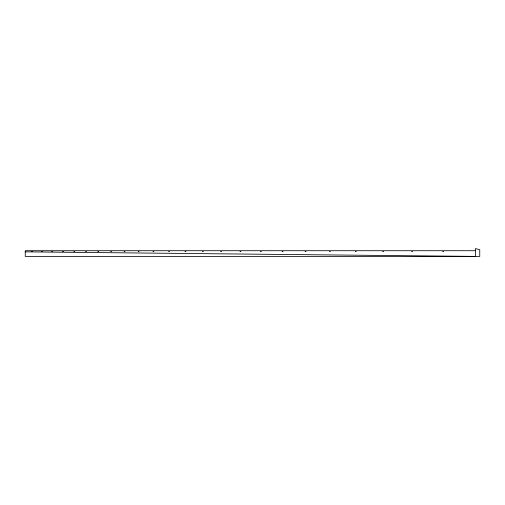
<?xml version="1.0" encoding="UTF-8"?>
<svg xmlns="http://www.w3.org/2000/svg" width="505" height="505" viewBox="0 0 505 505"><rect width="100%" height="100%" fill="white"/><g stroke="black" fill="none" stroke-linecap="round" stroke-linejoin="round"><path stroke-width="0.76" d="M475.432 250.714L443.523 250.714L443.523 251.623L442.822 251.623L442.822 250.714L412.497 250.714L412.497 251.623L411.79 251.623L411.79 250.714L383.478 250.714L383.478 251.623L382.771 251.623L382.771 250.714L356.12 250.714L356.12 251.623L355.419 251.623L355.419 250.714L330.289 250.714L330.289 251.623L329.582 251.623L329.582 250.714L305.91 250.714L305.91 251.623L305.203 251.623L305.203 250.714L282.92 250.714L282.92 251.623L282.213 251.623L282.213 250.714L261.249 250.714L261.249 251.623L260.542 251.623L260.542 250.714L240.784 250.714L240.784 251.623L240.077 251.623L240.077 250.714L221.455 250.714L221.455 251.623L220.748 251.623L220.748 250.714L203.168 250.714L203.168 251.623L202.467 251.623L202.467 250.714L185.84 250.714L185.84 251.623L185.139 251.623L185.139 250.714L169.421 250.714L169.421 251.623L168.72 251.623L168.72 250.714L153.823 250.714L153.823 251.623L153.116 251.623L153.116 250.714L138.995 250.714L138.995 251.623L138.294 251.623L138.294 250.714L124.899 250.714L124.899 251.623L124.192 251.623L124.192 250.714L111.46 250.714L111.46 251.623L110.753 251.623L110.753 250.714L98.633 250.714L98.633 251.623L97.926 251.623L97.926 250.714L86.374 250.714L86.374 251.623L85.673 251.623L85.673 250.714L74.639 250.714L74.639 251.623L73.938 251.623L73.938 250.714L63.384 250.714L63.384 251.623L62.683 251.623L62.683 250.714L52.583 250.714L52.583 251.623L51.876 251.623L51.876 250.714L42.193 250.714L42.193 251.623L41.486 251.623L41.486 250.714L32.187 250.714L32.187 251.623L31.48 251.623L31.48 250.714L25.25 250.714L25.25 256.401L479.75 256.401L479.75 249.659L475.432 248.599L475.432 256.401L25.25 251.85"/></g></svg>
